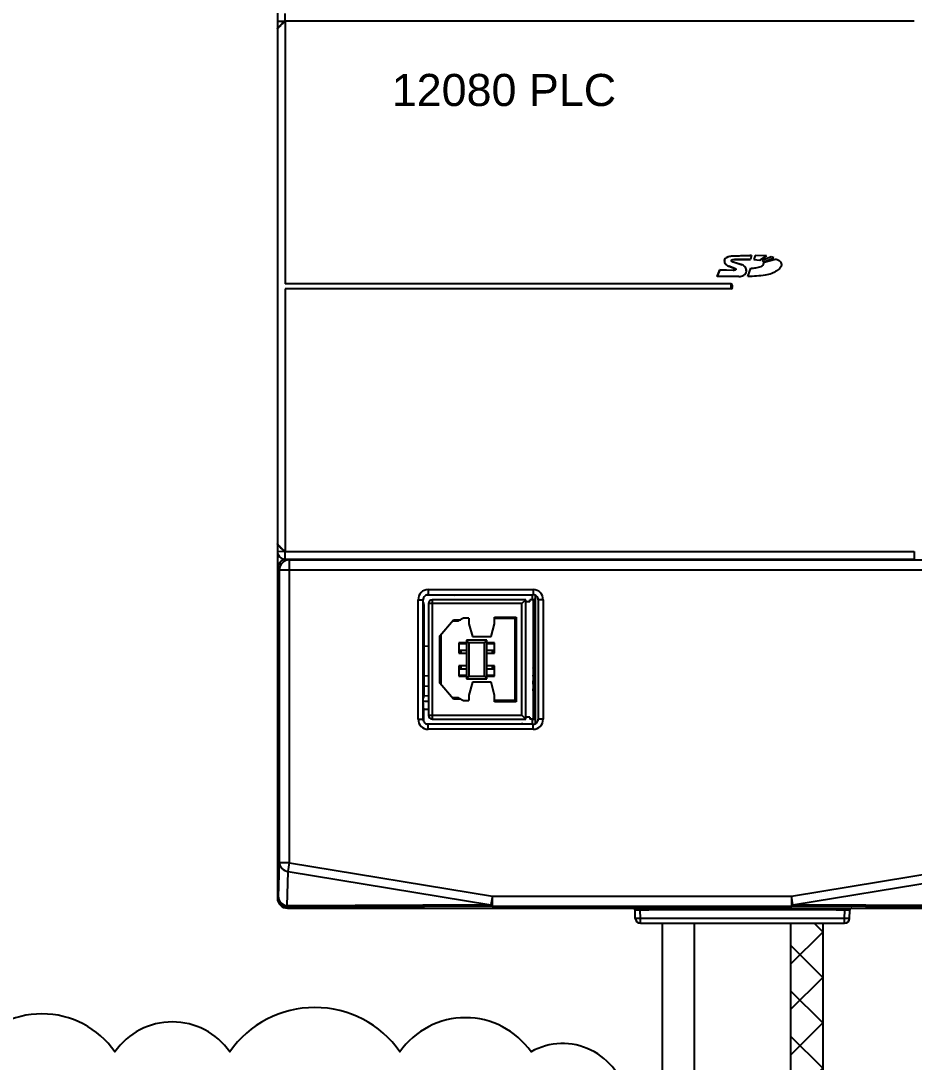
# Model space of a CAD drawing. Header units: inches. Extents: x 0 to 316, y -1 to 150.
# Drawn here: x 221.001 to 222.74, y 25.733 to 27.76 of the extents above; entities that cross this region are included whole.
import ezdxf
from ezdxf.enums import TextEntityAlignment as Align

# ---------------------------------------------------------------- set-up
doc = ezdxf.new("R2010")
doc.units = ezdxf.units.IN
doc.header["$MEASUREMENT"] = 0
doc.styles.add('Arial', font='arial.ttf', dxfattribs={"height": 0.1})

# ---------------------------------------------------------------- blocks, each defined once
blk = doc.blocks.new('AB 5069-L320ERM')
at = {"color": 7, "linetype": 'Continuous'}
for p, q in [((0, 1.9055), (0, 0.8262)), ((0.024, 0.8264), (0.024, 0.85)), ((0.0004, 0.8268), (0, 0.8025)), ((0.0004, 0.8274), (0.0004, 0.8272)), ((0.0004, 0.8272), (0.0004, 0.8268)), ((0.0004, 0.8268), (0.0243, 0.8263)), ((0.024, 0.8264), (0.024, 0.0079)), ((1.9836, 0.8264), (0.024, 0.8264)), ((0, 0.803), (0, -0.803)), ((0.0004, 0.8025), (0, 0.8025)), ((0.0004, 0.8025), (0.0004, -0.8025)), ((1.3921, 0.0802), (1.3923, 0.0802)), ((1.4149, 0.0806), (1.4147, 0.0806)), ((1.477, 0.0957), (1.415, 0.0937)), ((1.415, 0.0939), (1.415, 0.0937)), ((1.423, 0.075), (1.4477, 0.0675)), ((1.423, 0.075), (1.423, 0.0748)), ((1.4476, 0.0673), (1.423, 0.0748)), ((1.4238, 0.084), (1.4239, 0.0842)), ((1.4736, 0.084), (1.4238, 0.084)), ((1.4239, 0.0842), (1.4736, 0.0842)), ((1.4477, 0.0675), (1.4476, 0.0673)), ((1.477, 0.0959), (1.4736, 0.084)), ((1.4882, 0.0959), (1.4838, 0.084)), ((1.4838, 0.084), (1.4841, 0.0842)), ((1.4838, 0.084), (1.503, 0.0817)), ((1.5234, 0.0948), (1.4882, 0.0959)), ((1.4882, 0.0959), (1.4883, 0.0957)), ((1.503, 0.0817), (1.5234, 0.0948)), ((1.503, 0.0817), (1.503, 0.0819)), ((1.5381, 0.0924), (1.5102, 0.0802)), ((1.5102, 0.0802), (1.5105, 0.0802)), ((1.5102, 0.0802), (1.5138, 0.0768)), ((1.5138, 0.0768), (1.5464, 0.0895)), ((1.5138, 0.0768), (1.5139, 0.0771)), ((1.5161, 0.075), (1.5516, 0.0846)), ((1.5234, 0.0948), (1.5227, 0.0946)), ((1.5464, 0.0895), (1.5381, 0.0924)), ((1.5381, 0.0924), (1.5381, 0.0922)), ((1.5464, 0.0895), (1.5459, 0.0895)), ((1.3698, 0.0313), (1.378, 0.0515)), ((1.3781, 0.0513), (1.3701, 0.0315)), ((1.378, 0.0515), (1.4199, 0.0501)), ((1.378, 0.0515), (1.3781, 0.0513)), ((1.4199, 0.0499), (1.3781, 0.0513)), ((1.4065, 0.0633), (1.4201, 0.0579)), ((1.4065, 0.0631), (1.4065, 0.0633)), ((1.42, 0.0578), (1.4065, 0.0631)), ((1.4199, 0.0501), (1.4199, 0.0499)), ((1.42, 0.0578), (1.4201, 0.0579)), ((1.4612, 0.0475), (1.461, 0.0475)), ((1.4656, 0.0306), (1.4746, 0.0568)), ((1.4126, 0.0079), (0.024, 0.0079)), ((1.3698, 0.0313), (1.3701, 0.0315)), ((1.4372, 0.0306), (1.3698, 0.0313)), ((1.3701, 0.0315), (1.4372, 0.0308)), ((1.4126, 0.0079), (1.4126, -0.0079)), ((1.4173, -0.0031), (1.4173, 0.0031)), ((1.4372, 0.0306), (1.4372, 0.0308)), ((0.024, -0.0079), (0.024, -0.8264)), ((1.4126, -0.0079), (0.024, -0.0079)), ((0, -0.8025), (0.0004, -0.8268)), ((0, -0.8025), (0.0004, -0.8025)), ((0, -0.8262), (0, -1.9055)), ((0.0243, -0.8263), (0.0004, -0.8268)), ((0.0004, -0.8268), (0.0004, -0.8272)), ((0.0017, -0.8788), (0.0017, -0.834)), ((0.024, -0.85), (0.024, -0.8264)), ((0.024, -0.8264), (1.9836, -0.8264)), ((1.9836, -0.8264), (1.9836, -0.85)), ((0.024, -0.85), (1.985, -0.85)), ((0.0359, -0.85), (0.0377, -0.8518)), ((0.0377, -1.7956), (0.0377, -0.8518)), ((0.0377, -0.8518), (2.2331, -0.8518)), ((0.0631, -0.8504), (0.0682, -0.8504)), ((0.0687, -0.851), (0.0687, -0.85)), ((0.0702, -0.851), (0.0702, -0.85)), ((0.1188, -0.851), (0.1188, -0.85)), ((0.1202, -0.851), (0.1202, -0.85)), ((0.1208, -0.8504), (0.1888, -0.8504)), ((0.189, -0.8504), (0.1888, -0.8504)), ((0.0017, -0.8788), (0.0062, -0.8833)), ((0.0062, -1.7956), (0.0062, -0.8833)), ((0.0062, -0.8833), (2.2646, -0.8833)), ((0.5496, -0.9617), (0.4643, -0.9615)), ((0.47, -0.9446), (0.7965, -0.9446)), ((0.47, -0.9446), (0.47, -0.9604)), ((0.47, -0.9604), (0.7965, -0.9604)), ((0.7934, -0.9604), (0.7934, -0.9764)), ((0.7965, -0.9446), (0.7965, -0.9604)), ((0.8031, -0.962), (0.8031, -0.9749)), ((0.8039, -1.362), (0.8039, -0.9624)), ((0.4385, -0.9761), (0.4542, -0.9761)), ((0.4385, -1.3483), (0.4385, -0.9761)), ((0.4542, -1.3483), (0.4542, -0.9761)), ((0.4567, -0.9913), (0.4542, -0.9913)), ((0.4567, -0.9913), (0.4567, -1.2764)), ((0.7615, -0.9884), (0.4703, -0.9884)), ((0.4703, -0.9884), (0.4703, -1.3361)), ((0.7735, -0.9764), (0.4823, -0.9764)), ((0.4823, -0.9764), (0.4823, -1.3481)), ((0.7735, -0.9764), (0.7615, -0.9884)), ((0.7615, -1.3361), (0.7615, -0.9884)), ((0.7735, -1.3481), (0.7735, -0.9764)), ((0.7866, -0.9828), (0.7735, -0.9828)), ((0.7963, -0.9764), (0.7866, -0.9764)), ((0.7866, -0.9828), (0.7866, -0.9764)), ((0.8039, -0.9747), (0.7963, -0.9764)), ((0.7963, -0.9764), (0.7963, -1.3481)), ((0.7963, -0.9788), (0.8039, -0.9771)), ((0.8031, -0.9773), (0.8031, -1.0324)), ((0.828, -0.9761), (0.8122, -0.9761)), ((0.8122, -0.9761), (0.8122, -1.3483)), ((0.828, -0.9761), (0.828, -1.3483)), ((0.5799, -1.034), (0.5641, -1.0424)), ((0.5967, -1.034), (0.5799, -1.034)), ((0.5967, -1.034), (0.5967, -1.051)), ((0.6767, -1.03), (0.7439, -1.03)), ((0.6767, -1.051), (0.6767, -1.03)), ((0.6767, -1.034), (0.7399, -1.034)), ((0.7399, -1.034), (0.7439, -1.03)), ((0.7399, -1.034), (0.7399, -1.2905)), ((0.7439, -1.03), (0.7439, -1.2945)), ((0.8039, -1.0324), (0.7963, -1.0324)), ((0.5063, -1.0886), (0.5485, -1.0384)), ((0.5452, -1.0424), (0.5641, -1.0424)), ((0.5485, -1.0384), (0.5717, -1.0384)), ((0.5967, -1.051), (0.6075, -1.091)), ((0.6659, -1.091), (0.6767, -1.051)), ((0.8039, -1.0644), (0.7963, -1.0644)), ((0.8031, -1.0644), (0.8031, -1.1107)), ((0.5063, -1.2359), (0.5063, -1.0886)), ((0.5103, -1.2406), (0.5103, -1.0838)), ((0.5887, -1.1022), (0.5967, -1.1102)), ((0.6527, -1.1022), (0.5887, -1.1022)), ((0.5887, -1.1022), (0.5887, -1.2222)), ((0.6075, -1.091), (0.6659, -1.091)), ((0.6527, -1.1022), (0.6447, -1.1102)), ((0.6527, -1.2222), (0.6527, -1.1022)), ((0.4567, -1.1206), (0.4703, -1.1199)), ((0.5887, -1.1102), (0.5647, -1.1102)), ((0.5647, -1.1102), (0.5647, -1.1422)), ((0.5647, -1.113), (0.5887, -1.113)), ((0.5647, -1.133), (0.5887, -1.133)), ((0.5727, -1.113), (0.5727, -1.1102)), ((0.5727, -1.1422), (0.5727, -1.133)), ((0.6447, -1.1102), (0.5967, -1.1102)), ((0.5967, -1.1102), (0.5967, -1.2142)), ((0.6447, -1.2142), (0.6447, -1.1102)), ((0.6767, -1.1102), (0.6527, -1.1102)), ((0.6527, -1.113), (0.6767, -1.113)), ((0.6527, -1.133), (0.6767, -1.133)), ((0.6687, -1.1102), (0.6687, -1.113)), ((0.6687, -1.133), (0.6687, -1.1422)), ((0.6767, -1.1422), (0.6767, -1.1102)), ((0.7963, -1.113), (0.8039, -1.113)), ((0.7963, -1.133), (0.8039, -1.133)), ((0.5647, -1.1422), (0.5887, -1.1422)), ((0.6527, -1.1422), (0.6767, -1.1422)), ((0.8039, -1.1364), (0.7963, -1.1364)), ((0.5887, -1.1822), (0.5647, -1.1822)), ((0.5647, -1.1822), (0.5647, -1.2142)), ((0.5647, -1.1914), (0.5887, -1.1914)), ((0.5727, -1.1914), (0.5727, -1.1822)), ((0.6767, -1.1822), (0.6527, -1.1822)), ((0.6527, -1.1914), (0.6767, -1.1914)), ((0.6687, -1.1822), (0.6687, -1.1914)), ((0.6767, -1.2142), (0.6767, -1.1822)), ((0.8039, -1.1881), (0.7963, -1.1881)), ((0.7963, -1.1914), (0.8039, -1.1914)), ((0.7972, -1.1894), (0.7972, -1.1881)), ((0.4567, -1.2136), (0.4703, -1.2124)), ((0.5647, -1.2114), (0.5887, -1.2114)), ((0.5647, -1.2142), (0.5887, -1.2142)), ((0.5727, -1.2142), (0.5727, -1.2114)), ((0.5887, -1.2222), (0.5967, -1.2142)), ((0.5887, -1.2222), (0.6527, -1.2222)), ((0.5967, -1.2142), (0.6447, -1.2142)), ((0.6527, -1.2222), (0.6447, -1.2142)), ((0.6527, -1.2114), (0.6767, -1.2114)), ((0.6527, -1.2142), (0.6767, -1.2142)), ((0.6687, -1.2114), (0.6687, -1.2142)), ((0.7963, -1.2114), (0.8039, -1.2114)), ((0.7972, -1.2145), (0.7972, -1.2114)), ((0.7972, -1.2397), (0.7972, -1.229)), ((0.4567, -1.2451), (0.4703, -1.2439)), ((0.5485, -1.2861), (0.5063, -1.2359)), ((0.6075, -1.2334), (0.5967, -1.2734)), ((0.6659, -1.2334), (0.6075, -1.2334)), ((0.6767, -1.2734), (0.6659, -1.2334)), ((0.8039, -1.2601), (0.7963, -1.2601)), ((0.7972, -1.2601), (0.7972, -1.2542)), ((0.4567, -1.2764), (0.4542, -1.2764)), ((0.4703, -1.293), (0.4542, -1.293)), ((0.4703, -1.2753), (0.4567, -1.2765)), ((0.5641, -1.2821), (0.5452, -1.2821)), ((0.5717, -1.2861), (0.5485, -1.2861)), ((0.5641, -1.2821), (0.5799, -1.2905)), ((0.5799, -1.2905), (0.5967, -1.2905)), ((0.5967, -1.2734), (0.5967, -1.2905)), ((0.6767, -1.2945), (0.6767, -1.2734)), ((0.7399, -1.2905), (0.6767, -1.2905)), ((0.7439, -1.2945), (0.6767, -1.2945)), ((0.7399, -1.2905), (0.7439, -1.2945)), ((0.8039, -1.2921), (0.7963, -1.2921)), ((0.455, -1.3142), (0.455, -1.3533)), ((0.4703, -1.3183), (0.455, -1.3182)), ((0.8031, -1.316), (0.8031, -1.3471)), ((0.4385, -1.3483), (0.4542, -1.3483)), ((0.4703, -1.3361), (0.7615, -1.3361)), ((0.4823, -1.3481), (0.7735, -1.3481)), ((0.7735, -1.3481), (0.7615, -1.3361)), ((0.7866, -1.3417), (0.7735, -1.3417)), ((0.7866, -1.3417), (0.7866, -1.3481)), ((0.7963, -1.3481), (0.7866, -1.3481)), ((0.7934, -1.3481), (0.7934, -1.3641)), ((0.8039, -1.3473), (0.7963, -1.3457)), ((0.7963, -1.3481), (0.8039, -1.3497)), ((0.8031, -1.3495), (0.8031, -1.3624)), ((0.828, -1.3483), (0.8122, -1.3483)), ((0.4639, -1.3627), (0.7609, -1.3627)), ((0.7965, -1.3641), (0.47, -1.3641)), ((0.47, -1.3798), (0.47, -1.3641)), ((0.7965, -1.3798), (0.47, -1.3798)), ((0.7965, -1.3798), (0.7965, -1.3641)), ((0.003, -1.9025), (0.0062, -1.7956)), ((0.0377, -1.7956), (0.0062, -1.7956)), ((0.0333, -1.8226), (0.0377, -1.7956)), ((0.0377, -1.7956), (0.6697, -1.8993)), ((1.6012, -1.8993), (2.2331, -1.7956)), ((0.0301, -1.9294), (0.0333, -1.8226)), ((0.0333, -1.8226), (0.6653, -1.9262)), ((1.6056, -1.9262), (2.2376, -1.8226)), ((0, -1.9055), (0.003, -1.9025)), ((0.6697, -1.8993), (0.6653, -1.9262)), ((0.6697, -1.8993), (1.6012, -1.8993)), ((0.6697, -1.9308), (0.6697, -1.8993)), ((1.6056, -1.9262), (1.6012, -1.8993)), ((1.6012, -1.8993), (1.6012, -1.9308)), ((0.6653, -1.9262), (0.0301, -1.9294)), ((0.0315, -1.937), (0.0345, -1.934)), ((0.0315, -1.937), (2.2394, -1.937)), ((0.6697, -1.9308), (0.0345, -1.934)), ((0.6697, -1.9308), (1.6012, -1.9308)), ((1.115, -1.9688), (1.1145, -1.9432)), ((1.1303, -1.9432), (1.1145, -1.9432)), ((1.1303, -1.937), (1.1303, -1.9432)), ((1.157, -1.9432), (1.1303, -1.9432)), ((1.1307, -1.9688), (1.1303, -1.9432)), ((1.157, -1.937), (1.157, -1.9418)), ((1.7407, -1.9418), (1.157, -1.9418)), ((1.157, -1.9418), (1.157, -1.9432)), ((2.2363, -1.934), (1.6012, -1.9308)), ((2.2408, -1.9294), (1.6056, -1.9262)), ((1.7407, -1.9418), (1.7406, -1.937)), ((1.7407, -1.9432), (1.7407, -1.9418)), ((1.7674, -1.9432), (1.7407, -1.9432)), ((1.7669, -1.9688), (1.7674, -1.9432)), ((1.7674, -1.937), (1.7674, -1.9432)), ((1.7831, -1.9432), (1.7674, -1.9432)), ((1.7827, -1.9688), (1.7831, -1.9432)), ((1.7669, -1.9688), (1.1307, -1.9688)), ((1.1307, -1.9843), (1.1307, -1.9688)), ((1.7669, -1.9843), (1.7669, -1.9688)), ((1.7669, -1.9843), (1.1307, -1.9843))]:
    blk.add_line(p, q, dxfattribs=at)
at = {"color": 4, "linetype": 'Continuous'}
for p, q in [((0.8039, -1.0324), (0.8039, -0.9624)), ((0.8039, -1.1364), (0.8039, -1.0644)), ((0.8039, -1.2601), (0.8039, -1.1881)), ((0.8039, -1.362), (0.8039, -1.2921))]:
    blk.add_line(p, q, dxfattribs=at)
at = {"color": 7, "linetype": 'Continuous'}
for centre, radius, start, end in [((1.4126, 0.0031), 0.00472, 0, 90), ((1.4126, -0.0031), 0.00472, 270, 0), ((0.0239, -0.8264), 0.0235, 182.0069, 186.7176), ((0.0242, -0.8263), 0.0238, 186.7188, 195.4765), ((0.024, -0.8264), 0.0236, 195.4975, 206.6118), ((0.0241, -0.8263), 0.0237, 206.6228, 208.0395), ((0.024, -0.8264), 0.0236, 208.0378, 270.0005), ((0.0377, -0.8833), 0.0315, 90.0275, 179.9725), ((0.47, -0.9761), 0.0315, 90.002, 179.998), ((0.4699, -0.9761), 0.0157, 89.9773, 180.0227), ((0.7965, -0.9761), 0.0315, 0.002, 89.998), ((0.7965, -0.9761), 0.0157, 359.9773, 90.0227), ((0.4409, -0.9913), 0.0157, 0, 32.5701), ((0.4823, -0.9884), 0.012, 90, 180), ((0.7921, -1.0794), 0.0236, 280.3392, 297.8181), ((0.7969, -1.1145), 0.00709, 12.4569, 94.1557), ((0.7969, -1.1397), 0.00709, 28.4734, 73.1678), ((0.7961, -1.1966), 0.00787, 41.3306, 87.9942), ((0.7961, -1.2218), 0.00787, 272.0058, 87.9942), ((0.7961, -1.247), 0.00787, 272.0058, 87.9942), ((0.4409, -1.2764), 0.0157, 327.8419, 0), ((0.7961, -1.2974), 0.00787, 272.0058, 42.7472), ((0.7921, -1.3369), 0.0236, 62.1819, 79.6608), ((0.47, -1.3483), 0.0315, 180.002, 269.998), ((0.4699, -1.3483), 0.0157, 179.9773, 270.0227), ((0.4823, -1.3361), 0.012, 180, 270), ((0.7965, -1.3483), 0.0315, 270.002, 359.998), ((0.7965, -1.3483), 0.0157, 269.9773, 0.0227), ((0.0315, -1.9055), 0.0315, 180, 270), ((0.0345, -1.9025), 0.0315, 180.0275, 269.9725), ((1.1082, -1.9433), 0.0063, 1, 90.0006), ((1.1082, -1.9433), 0.0063, 1, 90), ((1.1082, -1.9433), 0.0063, 1.0008, 90.0015), ((1.7894, -1.9433), 0.0063, 90, 179), ((1.7894, -1.9433), 0.0063, 89.9995, 179), ((1.7895, -1.9433), 0.0063, 89.9985, 178.9991), ((1.1307, -1.9685), 0.0157, 181, 270), ((1.1307, -1.9685), 0.0157, 181, 270), ((1.7669, -1.9685), 0.0157, 270, 359), ((1.767, -1.9685), 0.0157, 270, 359)]:
    blk.add_arc(centre, radius, start, end, dxfattribs=at)
for centre, major_axis, ratio, start_param, end_param in [((0.0332, -0.8788), (0.0223, -0.0223), 0.999695, 2.726546, 3.926839), ((0.075, -0.851), (0.0063, 0), 0.017455, -3.124139, -2.453496), ((0.0945, -0.8507), (0.0315, 0), 0.017455, -2.453496, -0.688097), ((0.114, -0.851), (0.0063, 0), 0.017455, -0.688097, -0.017453), ((0.5496, -0.946), (0.0111, -0.0111), 0.999695, -0.785246, -0.372548), ((0.4549, -1.3142), (0, 0.0157), 0.008727, -1.570796, -0.017453), ((0.7609, -1.3784), (-0.006, -0.0146), 0.999822, 3.132587, 3.534229), ((0.0315, -1.9055), (0.0223, 0.0223), 0.999695, -3.926839, -2.356347)]:
    blk.add_ellipse(centre, major_axis=major_axis, ratio=ratio, start_param=start_param, end_param=end_param, dxfattribs=at)
for points, knots in [([(0.0243, 0.8263), (0.0212, 0.8243), (0.0167, 0.821), (0.0116, 0.8159), (0.0081, 0.8123), (0.0056, 0.8093), (0.0037, 0.8071), (0.0025, 0.8056), (0.0016, 0.8044), (0.0007, 0.8033), (0.0004, 0.803), (0, 0.8024), (0, 0.8025)], [0, 0, 0, 0, 0.326724, 0.482997, 0.631158, 0.767615, 0.829032, 0.884132, 0.931361, 0.968351, 0.992047, 1, 1, 1, 1]), ([(0.0004, 0.8025), (0.0004, 0.8026), (0.0007, 0.8028), (0.0011, 0.8034), (0.0019, 0.8043), (0.0029, 0.8054), (0.0041, 0.8067), (0.006, 0.8087), (0.0086, 0.8115), (0.0121, 0.815), (0.0172, 0.82), (0.0213, 0.8236), (0.024, 0.8261)], [0, 0, 0, 0, 0.008362, 0.031076, 0.06609, 0.11132, 0.164775, 0.224951, 0.360341, 0.509834, 0.668428, 1, 1, 1, 1]), ([(1.415, 0.0939), (1.4126, 0.0939), (1.4078, 0.093), (1.4009, 0.0909), (1.3945, 0.0873), (1.3921, 0.0825), (1.3921, 0.0802)], [0, 0, 0, 0, 0.251143, 0.502501, 0.752652, 1, 1, 1, 1]), ([(1.3921, 0.0802), (1.3921, 0.0781), (1.3927, 0.0741), (1.3958, 0.0687), (1.3999, 0.0656), (1.4035, 0.0639), (1.4055, 0.0633), (1.4065, 0.0631)], [0, 0, 0, 0, 0.249927, 0.499373, 0.749167, 0.874672, 1, 1, 1, 1]), ([(1.415, 0.0937), (1.4126, 0.0937), (1.4079, 0.0928), (1.4011, 0.0907), (1.3948, 0.0872), (1.3923, 0.0825), (1.3923, 0.0802)], [0, 0, 0, 0, 0.249841, 0.499937, 0.750125, 1, 1, 1, 1]), ([(1.3923, 0.0802), (1.3923, 0.0782), (1.3929, 0.0741), (1.396, 0.0688), (1.4, 0.0657), (1.4036, 0.0641), (1.4055, 0.0634), (1.4065, 0.0633)], [0, 0, 0, 0, 0.251121, 0.500867, 0.750591, 0.87539, 1, 1, 1, 1]), ([(1.423, 0.0748), (1.4221, 0.0749), (1.4203, 0.0753), (1.4176, 0.0762), (1.4153, 0.0777), (1.4146, 0.0797), (1.4147, 0.0806)], [0, 0, 0, 0, 0.248669, 0.500359, 0.749554, 1, 1, 1, 1]), ([(1.4147, 0.0806), (1.4149, 0.0823), (1.4189, 0.0843), (1.4221, 0.0843), (1.4239, 0.0842)], [0, 0, 0, 0, 0.495602, 1, 1, 1, 1]), ([(1.423, 0.075), (1.4221, 0.0751), (1.4203, 0.0755), (1.4178, 0.0763), (1.4155, 0.0778), (1.4148, 0.0797), (1.4149, 0.0806)], [0, 0, 0, 0, 0.251707, 0.503445, 0.753018, 1, 1, 1, 1]), ([(1.4149, 0.0806), (1.4151, 0.0822), (1.4191, 0.0841), (1.4222, 0.0841), (1.4238, 0.084)], [0, 0, 0, 0, 0.488003, 1, 1, 1, 1]), ([(1.477, 0.0959), (1.4719, 0.0957), (1.4615, 0.0954), (1.446, 0.0949), (1.4305, 0.0944), (1.4201, 0.0939), (1.415, 0.0939)], [0, 0, 0, 0, 0.250002, 0.499993, 0.750011, 1, 1, 1, 1]), ([(1.461, 0.0475), (1.461, 0.0496), (1.4605, 0.0539), (1.4578, 0.0598), (1.4534, 0.0645), (1.4497, 0.0667), (1.4476, 0.0673)], [0, 0, 0, 0, 0.250797, 0.499984, 0.750617, 1, 1, 1, 1]), ([(1.4612, 0.0475), (1.4612, 0.0496), (1.4607, 0.0539), (1.458, 0.0599), (1.4535, 0.0646), (1.4497, 0.0668), (1.4477, 0.0675)], [0, 0, 0, 0, 0.250223, 0.500105, 0.750237, 1, 1, 1, 1]), ([(1.5067, 0.0619), (1.5079, 0.0625), (1.5125, 0.0654), (1.5165, 0.0709), (1.5161, 0.075)], [0, 0, 0, 0, 0.256755, 1, 1, 1, 1]), ([(1.5516, 0.0846), (1.555, 0.0849), (1.562, 0.0828), (1.5669, 0.0777), (1.5685, 0.0747)], [0, 0, 0, 0, 0.499187, 1, 1, 1, 1]), ([(1.5685, 0.0747), (1.5696, 0.0725), (1.5705, 0.0689), (1.5699, 0.0641), (1.568, 0.0596), (1.5642, 0.0548), (1.5605, 0.0517), (1.5584, 0.0504)], [0, 0, 0, 0, 0.248975, 0.374307, 0.499652, 0.749662, 1, 1, 1, 1]), ([(1.4201, 0.0579), (1.4209, 0.0578), (1.4225, 0.0575), (1.425, 0.0568), (1.4272, 0.0557), (1.4285, 0.0538), (1.4281, 0.0521), (1.4269, 0.0509), (1.4248, 0.0502), (1.4224, 0.05), (1.4207, 0.0499), (1.4199, 0.0499)], [0, 0, 0, 0, 0.125161, 0.25078, 0.376079, 0.498656, 0.561391, 0.623887, 0.749164, 0.874862, 1, 1, 1, 1]), ([(1.42, 0.0578), (1.4208, 0.0577), (1.4224, 0.0574), (1.4248, 0.0567), (1.427, 0.0557), (1.4283, 0.0538), (1.4279, 0.0522), (1.4267, 0.051), (1.4247, 0.0504), (1.4223, 0.0501), (1.4207, 0.0501), (1.4199, 0.0501)], [0, 0, 0, 0, 0.125326, 0.250624, 0.375741, 0.498833, 0.561342, 0.624477, 0.749371, 0.874683, 1, 1, 1, 1]), ([(1.4372, 0.0308), (1.4398, 0.0309), (1.4451, 0.0318), (1.4527, 0.0344), (1.4593, 0.0393), (1.461, 0.0448), (1.461, 0.0475)], [0, 0, 0, 0, 0.250073, 0.500047, 0.750054, 1, 1, 1, 1]), ([(1.4372, 0.0306), (1.4399, 0.0307), (1.4452, 0.0317), (1.4529, 0.0342), (1.4595, 0.0393), (1.4612, 0.0448), (1.4612, 0.0475)], [0, 0, 0, 0, 0.251192, 0.502085, 0.751602, 1, 1, 1, 1]), ([(1.5197, 0.0346), (1.5107, 0.0334), (1.4927, 0.0318), (1.4746, 0.0309), (1.4656, 0.0306)], [0, 0, 0, 0, 0.499971, 1, 1, 1, 1]), ([(1.4746, 0.0568), (1.48, 0.057), (1.4882, 0.0577), (1.4989, 0.0593), (1.5042, 0.0607), (1.5067, 0.0619)], [0, 0, 0, 0, 0.500061, 0.749991, 1, 1, 1, 1]), ([(1.5584, 0.0504), (1.5556, 0.0483), (1.5495, 0.0447), (1.5369, 0.0385), (1.5266, 0.0356), (1.5197, 0.0346)], [0, 0, 0, 0, 0.250229, 0.500392, 1, 1, 1, 1]), ([(0, -0.8025), (0, -0.8024), (0.0004, -0.803), (0.0007, -0.8033), (0.0016, -0.8044), (0.0025, -0.8056), (0.0037, -0.8071), (0.0056, -0.8093), (0.0081, -0.8123), (0.0116, -0.8159), (0.0167, -0.821), (0.0212, -0.8243), (0.0243, -0.8263)], [0, 0, 0, 0, 0.007953, 0.031649, 0.068639, 0.115868, 0.170968, 0.232385, 0.368842, 0.517003, 0.673276, 1, 1, 1, 1]), ([(0.024, -0.8261), (0.0213, -0.8236), (0.0172, -0.82), (0.0121, -0.815), (0.0086, -0.8115), (0.006, -0.8087), (0.0041, -0.8067), (0.0029, -0.8054), (0.0019, -0.8043), (0.0011, -0.8034), (0.0007, -0.8028), (0.0004, -0.8026), (0.0004, -0.8025)], [0, 0, 0, 0, 0.331572, 0.490166, 0.639659, 0.775049, 0.835226, 0.88868, 0.93391, 0.968924, 0.991637, 1, 1, 1, 1]), ([(0.0062, -1.7956), (0.0063, -1.7989), (0.0077, -1.8055), (0.0158, -1.8169), (0.0263, -1.8216), (0.0333, -1.8226)], [0, 0, 0, 0, 0.235725, 0.480919, 1, 1, 1, 1]), ([(0.003, -1.9025), (0.0031, -1.9057), (0.0045, -1.9124), (0.0126, -1.9238), (0.0231, -1.9285), (0.0301, -1.9294)], [0, 0, 0, 0, 0.23571, 0.480907, 1, 1, 1, 1]), ([(0.0345, -1.934), (0.0341, -1.934), (0.032, -1.9332), (0.0309, -1.931), (0.0301, -1.9294)], [0, 0, 0, 0, 0.183793, 1, 1, 1, 1]), ([(0.6653, -1.9262), (0.6656, -1.9269), (0.6666, -1.9287), (0.6683, -1.9307), (0.6697, -1.9308)], [0, 0, 0, 0, 0.336989, 1, 1, 1, 1]), ([(1.6012, -1.9308), (1.6016, -1.9308), (1.6037, -1.93), (1.6048, -1.9278), (1.6056, -1.9262)], [0, 0, 0, 0, 0.183794, 1, 1, 1, 1]), ([(1.1307, -1.9688), (1.1287, -1.9688), (1.1258, -1.9689), (1.1221, -1.9689), (1.1197, -1.9689), (1.1178, -1.9689), (1.1163, -1.9689), (1.1156, -1.9687), (1.115, -1.9689), (1.115, -1.9688)], [0, 0, 0, 0, 0.382485, 0.55535, 0.706748, 0.830991, 0.923488, 0.980416, 1, 1, 1, 1]), ([(1.7827, -1.9688), (1.7827, -1.9689), (1.782, -1.9687), (1.7814, -1.9689), (1.7798, -1.9689), (1.7779, -1.9689), (1.7756, -1.9689), (1.7719, -1.9689), (1.7689, -1.9688), (1.7669, -1.9688)], [0, 0, 0, 0, 0.019584, 0.076512, 0.169009, 0.293252, 0.44465, 0.617515, 1, 1, 1, 1])]:
    blk.add_open_spline(points, degree=3, knots=knots, dxfattribs=at)

msp = doc.modelspace()

# ---------------------------------------------------------------- hatches: boundary and pattern name
at = {"linetype": 'Continuous'}
h = msp.add_hatch(dxfattribs=at)
h.set_pattern_fill('ANSI37', color=5, scale=0.5)
h.paths.add_polyline_path([(229.22636, 30.28125), (229.22636, 30.21875), (219.03125, 30.21875), (219.03125, 25.03125), (222.49926, 25.03125), (222.49926, 26.00325), (222.56176, 26.00325), (222.56176, 24.96875), (218.96875, 24.96875), (218.96875, 30.28125)])

# ---------------------------------------------------------------- linework, layer by layer
for p, q in [((222.24926, 26.00325), (222.24926, 25.03125)), ((222.24926, 26.00325), (222.31176, 26.00325)), ((222.24926, 26.00325), (222.56176, 26.00325)), ((222.31176, 26.00325), (222.31176, 25.03125)), ((222.49926, 26.00325), (222.56176, 26.00325)), ((222.49926, 26.00325), (222.56176, 26.00325))]:
    msp.add_line(p, q, dxfattribs=at)
at = {"color": 5, "linetype": 'Continuous'}
for p, q in [((222.49926, 26.00325), (222.49926, 25.03125)), ((222.49926, 26.00325), (222.56176, 26.00325)), ((222.56176, 26.00325), (222.56176, 24.96875))]:
    msp.add_line(p, q, dxfattribs=at)
at = {"linetype": 'Continuous'}
msp.add_lwpolyline([(220.90703, 25.07884, 0.5205671), (221.21208, 25.07884, 0.5205671), (221.49988, 25.07884, 0.5205671), (221.72044, 25.07884, 0.5205671), (221.94495, 25.07884, 0.5205671), (222.16526, 25.07884, 0.5205671), (222.17988, 25.28122, 0.5205671), (222.17988, 25.4513, 0.5205671), (222.17988, 25.66308, 0.5205671), (221.99385, 25.75311, 0.5205671), (221.73863, 25.75311, 0.5205671), (221.40733, 25.75311, 0.5205671), (221.1836, 25.75311, 0.5205671), (220.89986, 25.75311, 0.5205671)], format="xyb", dxfattribs=at)

# ---------------------------------------------------------------- block references
at = {"xscale": 0.6249794461349543, "yscale": 0.6249794461349543, "zscale": 0.6249794461349543}
msp.add_blockref('AB 5069-L320ERM', (221.50003, 27.24336), dxfattribs=at)

# ---------------------------------------------------------------- texts
at = {"color": 3, "style": 'Arial'}
msp.add_text('12080 PLC', height=0.0625, dxfattribs=at).set_placement((221.94114, 27.65706, 0.36784), align=Align.TOP_CENTER)

doc.saveas('drawing.dxf')
